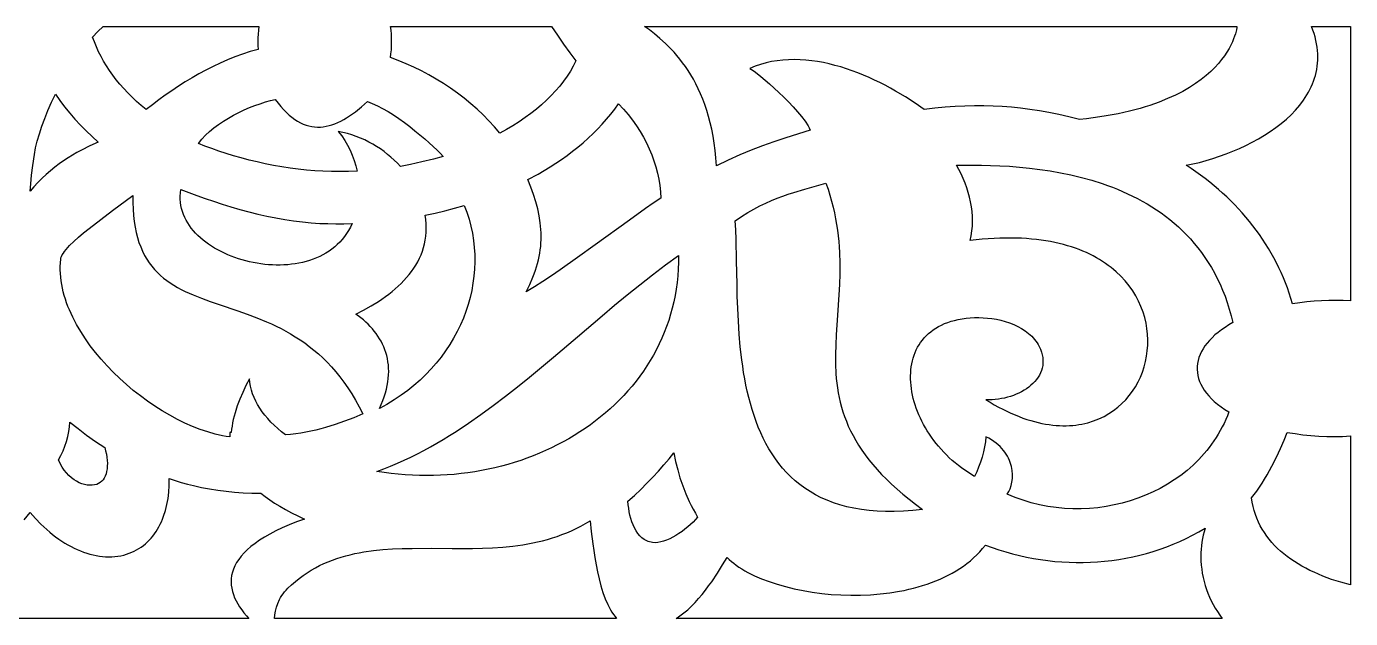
# Model space of a CAD drawing. Extents: x 1153 to 1359, y 576 to 598.
# Drawn here: x 1308.43 to 1333.45, y 581.28 to 592.46 of the extents above; entities that cross this region are included whole.
import ezdxf

# ---------------------------------------------------------------- set-up
doc = ezdxf.new("R2010")
doc.units = 0
doc.layers.add('LAYER_1', color=18, linetype='CONTINUOUS')

msp = doc.modelspace()

# ---------------------------------------------------------------- linework, layer by layer
at = {"layer": 'LAYER_1'}
for points in [[(1312.805, 592.026), (1312.658, 591.985), (1312.512, 591.938), (1312.369, 591.887), (1312.229, 591.831), (1312.09, 591.77), (1311.954, 591.706), (1311.819, 591.637), (1311.687, 591.565), (1311.557, 591.49), (1311.428, 591.412), (1311.301, 591.33), (1311.176, 591.247), (1311.052, 591.161), (1310.93, 591.073), (1310.809, 590.983), (1310.69, 590.891), (1310.599, 590.968), (1310.511, 591.045), (1310.427, 591.125), (1310.346, 591.205), (1310.269, 591.287), (1310.196, 591.371), (1310.126, 591.455), (1310.061, 591.541), (1309.999, 591.628), (1309.941, 591.716), (1309.887, 591.804), (1309.837, 591.894), (1309.791, 591.984), (1309.75, 592.075), (1309.712, 592.167), (1309.679, 592.259), (1309.778, 592.364), (1309.878, 592.46), (1312.82, 592.46), (1312.812, 592.389), (1312.805, 592.318), (1312.802, 592.246), (1312.8, 592.173), (1312.802, 592.099)], [(1318.81, 591.81), (1318.762, 591.712), (1318.707, 591.616), (1318.646, 591.521), (1318.58, 591.427), (1318.507, 591.335), (1318.429, 591.244), (1318.346, 591.155), (1318.257, 591.068), (1318.163, 590.982), (1318.065, 590.899), (1317.961, 590.818), (1317.853, 590.738), (1317.74, 590.661), (1317.623, 590.586), (1317.501, 590.514), (1317.376, 590.444), (1317.275, 590.562), (1317.169, 590.678), (1317.058, 590.789), (1316.943, 590.897), (1316.824, 591.002), (1316.7, 591.103), (1316.573, 591.2), (1316.443, 591.292), (1316.309, 591.381), (1316.173, 591.465), (1316.033, 591.545), (1315.892, 591.62), (1315.748, 591.691), (1315.603, 591.757), (1315.456, 591.817), (1315.307, 591.873), (1315.317, 591.946), (1315.324, 592.021), (1315.328, 592.096), (1315.329, 592.173), (1315.328, 592.246), (1315.324, 592.318), (1315.318, 592.389), (1315.309, 592.46), (1318.353, 592.46), (1318.463, 592.293), (1318.577, 592.127), (1318.694, 591.964)], [(1325.392, 590.895), (1325.222, 591.013), (1325.043, 591.129), (1324.854, 591.241), (1324.757, 591.296), (1324.658, 591.349), (1324.557, 591.4), (1324.455, 591.449), (1324.352, 591.497), (1324.247, 591.542), (1324.141, 591.584), (1324.034, 591.624), (1323.926, 591.661), (1323.818, 591.696), (1323.708, 591.726), (1323.599, 591.754), (1323.489, 591.778), (1323.379, 591.798), (1323.269, 591.814), (1323.159, 591.825), (1323.05, 591.833), (1322.94, 591.835), (1322.832, 591.833), (1322.724, 591.826), (1322.617, 591.814), (1322.51, 591.796), (1322.405, 591.773), (1322.301, 591.744), (1322.198, 591.709), (1322.097, 591.668), (1322.131, 591.647), (1322.179, 591.614), (1322.238, 591.569), (1322.308, 591.514), (1322.469, 591.377), (1322.557, 591.298), (1322.648, 591.214), (1322.739, 591.126), (1322.83, 591.035), (1322.917, 590.943), (1322.999, 590.85), (1323.075, 590.759), (1323.142, 590.669), (1323.198, 590.584), (1323.222, 590.543), (1323.242, 590.503), (1322.776, 590.355), (1322.555, 590.282), (1322.339, 590.205), (1322.125, 590.124), (1321.91, 590.035), (1321.691, 589.937), (1321.466, 589.827), (1321.456, 589.976), (1321.442, 590.12), (1321.425, 590.258), (1321.403, 590.391), (1321.379, 590.52), (1321.35, 590.643), (1321.319, 590.762), (1321.285, 590.875), (1321.248, 590.985), (1321.209, 591.089), (1321.167, 591.189), (1321.124, 591.285), (1321.078, 591.377), (1321.031, 591.465), (1320.982, 591.548), (1320.931, 591.628), (1320.88, 591.704), (1320.828, 591.776), (1320.775, 591.845), (1320.721, 591.91), (1320.668, 591.972), (1320.614, 592.031), (1320.506, 592.138), (1320.401, 592.234), (1320.298, 592.319), (1320.201, 592.394), (1320.111, 592.46), (1331.305, 592.46), (1331.303, 592.443), (1331.295, 592.395), (1331.276, 592.321), (1331.261, 592.275), (1331.242, 592.224), (1331.218, 592.168), (1331.19, 592.108), (1331.155, 592.044), (1331.115, 591.977), (1331.069, 591.907), (1331.015, 591.835), (1330.954, 591.762), (1330.885, 591.686), (1330.808, 591.611), (1330.722, 591.534), (1330.627, 591.458), (1330.522, 591.383), (1330.407, 591.308), (1330.281, 591.235), (1330.143, 591.165), (1329.995, 591.097), (1329.834, 591.032), (1329.66, 590.97), (1329.569, 590.941), (1329.474, 590.913), (1329.375, 590.886), (1329.274, 590.86), (1329.168, 590.835), (1329.06, 590.812), (1328.947, 590.79), (1328.831, 590.77), (1328.711, 590.751), (1328.588, 590.733), (1328.46, 590.717), (1328.329, 590.703), (1328.13, 590.752), (1327.938, 590.795), (1327.752, 590.833), (1327.57, 590.866), (1327.392, 590.894), (1327.216, 590.916), (1327.042, 590.934), (1326.869, 590.947), (1326.695, 590.956), (1326.52, 590.96), (1326.343, 590.959), (1326.163, 590.954), (1325.979, 590.946), (1325.79, 590.933), (1325.594, 590.916)], [(1333.451, 592.46), (1333.451, 587.276), (1333.313, 587.282), (1333.176, 587.284), (1333.038, 587.283), (1332.901, 587.279), (1332.764, 587.271), (1332.627, 587.259), (1332.49, 587.243), (1332.355, 587.223), (1332.325, 587.324), (1332.292, 587.423), (1332.258, 587.521), (1332.221, 587.619), (1332.181, 587.715), (1332.14, 587.81), (1332.096, 587.904), (1332.05, 587.996), (1332.002, 588.088), (1331.951, 588.178), (1331.899, 588.268), (1331.844, 588.356), (1331.787, 588.442), (1331.729, 588.528), (1331.668, 588.612), (1331.605, 588.695), (1331.54, 588.777), (1331.473, 588.857), (1331.405, 588.937), (1331.334, 589.014), (1331.262, 589.091), (1331.187, 589.166), (1331.111, 589.24), (1331.033, 589.312), (1330.954, 589.383), (1330.872, 589.452), (1330.789, 589.52), (1330.704, 589.587), (1330.617, 589.652), (1330.529, 589.715), (1330.439, 589.777), (1330.347, 589.838), (1330.471, 589.864), (1330.597, 589.894), (1330.723, 589.928), (1330.85, 589.966), (1330.976, 590.008), (1331.102, 590.053), (1331.228, 590.103), (1331.352, 590.155), (1331.474, 590.212), (1331.593, 590.272), (1331.71, 590.336), (1331.824, 590.404), (1331.934, 590.475), (1332.04, 590.549), (1332.141, 590.627), (1332.238, 590.709), (1332.328, 590.794), (1332.413, 590.882), (1332.491, 590.974), (1332.563, 591.069), (1332.596, 591.117), (1332.627, 591.167), (1332.656, 591.218), (1332.683, 591.269), (1332.708, 591.321), (1332.731, 591.374), (1332.751, 591.427), (1332.77, 591.482), (1332.786, 591.537), (1332.8, 591.593), (1332.811, 591.65), (1332.82, 591.708), (1332.826, 591.766), (1332.83, 591.825), (1332.831, 591.885), (1332.83, 591.946), (1332.826, 592.008), (1332.818, 592.07), (1332.808, 592.133), (1332.795, 592.197), (1332.78, 592.262), (1332.761, 592.327), (1332.738, 592.393), (1332.713, 592.46)], [(1308.976, 591.183), (1309.06, 591.06), (1309.15, 590.94), (1309.245, 590.823), (1309.344, 590.708), (1309.447, 590.596), (1309.555, 590.486), (1309.667, 590.38), (1309.783, 590.277), (1309.628, 590.205), (1309.466, 590.123), (1309.383, 590.077), (1309.299, 590.029), (1309.215, 589.977), (1309.131, 589.922), (1309.047, 589.863), (1308.964, 589.801), (1308.882, 589.735), (1308.801, 589.666), (1308.722, 589.592), (1308.645, 589.515), (1308.57, 589.434), (1308.498, 589.348), (1308.508, 589.489), (1308.524, 589.649), (1308.547, 589.833), (1308.579, 590.043), (1308.602, 590.165), (1308.633, 590.295), (1308.672, 590.432), (1308.719, 590.575), (1308.774, 590.723), (1308.835, 590.874), (1308.902, 591.028)], [(1314.029, 589.725), (1313.876, 589.734), (1313.722, 589.747), (1313.566, 589.764), (1313.41, 589.784), (1313.254, 589.809), (1313.098, 589.836), (1312.942, 589.867), (1312.789, 589.901), (1312.637, 589.938), (1312.488, 589.977), (1312.342, 590.018), (1312.2, 590.062), (1312.062, 590.107), (1311.929, 590.154), (1311.802, 590.202), (1311.68, 590.252), (1311.743, 590.33), (1311.813, 590.405), (1311.89, 590.477), (1311.972, 590.546), (1312.059, 590.611), (1312.15, 590.673), (1312.245, 590.731), (1312.343, 590.786), (1312.442, 590.837), (1312.543, 590.884), (1312.644, 590.928), (1312.745, 590.967), (1312.845, 591.002), (1312.943, 591.034), (1313.039, 591.061), (1313.131, 591.083), (1313.183, 591.014), (1313.235, 590.949), (1313.287, 590.89), (1313.34, 590.837), (1313.392, 590.788), (1313.445, 590.744), (1313.498, 590.706), (1313.551, 590.672), (1313.605, 590.643), (1313.658, 590.618), (1313.712, 590.598), (1313.765, 590.582), (1313.819, 590.571), (1313.874, 590.564), (1313.928, 590.56), (1313.982, 590.561), (1314.037, 590.566), (1314.092, 590.575), (1314.146, 590.587), (1314.201, 590.603), (1314.257, 590.623), (1314.312, 590.646), (1314.367, 590.672), (1314.423, 590.702), (1314.479, 590.734), (1314.535, 590.77), (1314.591, 590.808), (1314.647, 590.85), (1314.759, 590.94), (1314.872, 591.041), (1314.964, 591.007), (1315.06, 590.964), (1315.159, 590.912), (1315.261, 590.854), (1315.364, 590.789), (1315.467, 590.719), (1315.57, 590.646), (1315.671, 590.57), (1315.769, 590.492), (1315.864, 590.414), (1315.954, 590.337), (1316.039, 590.262), (1316.117, 590.19), (1316.188, 590.122), (1316.25, 590.06), (1316.302, 590.004), (1316.119, 589.956), (1315.903, 589.903), (1315.686, 589.854), (1315.495, 589.817), (1315.438, 589.877), (1315.378, 589.935), (1315.317, 589.991), (1315.252, 590.045), (1315.186, 590.097), (1315.117, 590.146), (1315.046, 590.193), (1314.973, 590.237), (1314.898, 590.278), (1314.82, 590.316), (1314.742, 590.352), (1314.661, 590.384), (1314.579, 590.412), (1314.495, 590.438), (1314.409, 590.459), (1314.322, 590.477), (1314.386, 590.393), (1314.444, 590.306), (1314.496, 590.216), (1314.544, 590.123), (1314.585, 590.028), (1314.621, 589.93), (1314.651, 589.83), (1314.675, 589.727), (1314.515, 589.721), (1314.354, 589.719), (1314.191, 589.72)], [(1317.87, 587.448), (1317.939, 587.587), (1317.998, 587.723), (1318.024, 587.789), (1318.047, 587.856), (1318.068, 587.921), (1318.087, 587.986), (1318.103, 588.051), (1318.117, 588.115), (1318.129, 588.179), (1318.139, 588.243), (1318.146, 588.307), (1318.152, 588.37), (1318.155, 588.434), (1318.156, 588.497), (1318.155, 588.561), (1318.151, 588.625), (1318.139, 588.753), (1318.119, 588.882), (1318.091, 589.014), (1318.055, 589.148), (1318.013, 589.285), (1317.963, 589.425), (1317.906, 589.569), (1318.099, 589.673), (1318.212, 589.739), (1318.323, 589.807), (1318.433, 589.877), (1318.54, 589.95), (1318.646, 590.025), (1318.749, 590.103), (1318.85, 590.183), (1318.948, 590.265), (1319.043, 590.349), (1319.135, 590.436), (1319.225, 590.524), (1319.311, 590.615), (1319.393, 590.708), (1319.472, 590.803), (1319.548, 590.9), (1319.619, 591), (1319.711, 590.899), (1319.798, 590.796), (1319.879, 590.692), (1319.954, 590.586), (1320.024, 590.479), (1320.087, 590.371), (1320.145, 590.261), (1320.198, 590.149), (1320.244, 590.037), (1320.285, 589.923), (1320.321, 589.808), (1320.351, 589.691), (1320.376, 589.574), (1320.395, 589.456), (1320.409, 589.336), (1320.418, 589.216), (1320.275, 589.121), (1320.128, 589.02), (1319.822, 588.803), (1319.175, 588.334), (1318.844, 588.096), (1318.513, 587.864), (1318.349, 587.753), (1318.187, 587.646), (1318.027, 587.544)], [(1326.557, 585.411), (1326.639, 585.361), (1326.719, 585.314), (1326.799, 585.27), (1326.878, 585.229), (1326.956, 585.191), (1327.034, 585.155), (1327.11, 585.122), (1327.186, 585.092), (1327.26, 585.064), (1327.334, 585.039), (1327.407, 585.016), (1327.478, 584.996), (1327.549, 584.978), (1327.619, 584.963), (1327.688, 584.95), (1327.755, 584.939), (1327.822, 584.931), (1327.888, 584.925), (1327.953, 584.921), (1328.017, 584.919), (1328.079, 584.919), (1328.141, 584.922), (1328.201, 584.926), (1328.261, 584.932), (1328.319, 584.94), (1328.376, 584.951), (1328.432, 584.963), (1328.487, 584.976), (1328.594, 585.009), (1328.695, 585.049), (1328.792, 585.095), (1328.884, 585.147), (1328.971, 585.205), (1329.054, 585.269), (1329.13, 585.337), (1329.202, 585.411), (1329.268, 585.489), (1329.329, 585.57), (1329.385, 585.656), (1329.435, 585.745), (1329.479, 585.837), (1329.517, 585.932), (1329.549, 586.03), (1329.576, 586.129), (1329.596, 586.231), (1329.61, 586.334), (1329.618, 586.438), (1329.62, 586.542), (1329.615, 586.648), (1329.604, 586.753), (1329.586, 586.858), (1329.561, 586.963), (1329.53, 587.067), (1329.491, 587.169), (1329.446, 587.27), (1329.393, 587.37), (1329.334, 587.467), (1329.267, 587.561), (1329.193, 587.653), (1329.111, 587.742), (1329.022, 587.827), (1328.974, 587.868), (1328.925, 587.908), (1328.873, 587.947), (1328.82, 587.985), (1328.765, 588.022), (1328.707, 588.057), (1328.648, 588.092), (1328.587, 588.125), (1328.524, 588.157), (1328.459, 588.188), (1328.392, 588.217), (1328.322, 588.245), (1328.251, 588.271), (1328.178, 588.296), (1328.102, 588.319), (1328.025, 588.341), (1327.945, 588.361), (1327.863, 588.38), (1327.779, 588.396), (1327.694, 588.411), (1327.605, 588.425), (1327.515, 588.436), (1327.423, 588.445), (1327.328, 588.453), (1327.231, 588.459), (1327.132, 588.462), (1327.031, 588.464), (1326.928, 588.464), (1326.822, 588.461), (1326.714, 588.456), (1326.604, 588.449), (1326.492, 588.44), (1326.377, 588.429), (1326.26, 588.415), (1326.281, 588.506), (1326.296, 588.597), (1326.305, 588.689), (1326.308, 588.781), (1326.307, 588.873), (1326.3, 588.964), (1326.289, 589.056), (1326.272, 589.147), (1326.252, 589.237), (1326.227, 589.326), (1326.199, 589.415), (1326.166, 589.503), (1326.131, 589.589), (1326.091, 589.674), (1326.049, 589.758), (1326.004, 589.84), (1326.312, 589.843), (1326.477, 589.841), (1326.648, 589.837), (1326.825, 589.83), (1327.007, 589.819), (1327.194, 589.804), (1327.384, 589.785), (1327.577, 589.761), (1327.772, 589.732), (1327.969, 589.698), (1328.167, 589.657), (1328.365, 589.609), (1328.562, 589.555), (1328.758, 589.493), (1328.855, 589.459), (1328.952, 589.423), (1329.048, 589.385), (1329.144, 589.344), (1329.238, 589.302), (1329.332, 589.257), (1329.425, 589.21), (1329.516, 589.161), (1329.607, 589.109), (1329.696, 589.055), (1329.784, 588.998), (1329.87, 588.939), (1329.955, 588.877), (1330.038, 588.812), (1330.119, 588.745), (1330.199, 588.674), (1330.277, 588.601), (1330.353, 588.525), (1330.427, 588.446), (1330.498, 588.364), (1330.568, 588.279), (1330.635, 588.191), (1330.7, 588.099), (1330.762, 588.004), (1330.822, 587.906), (1330.879, 587.805), (1330.933, 587.7), (1330.985, 587.592), (1331.033, 587.48), (1331.079, 587.364), (1331.121, 587.245), (1331.16, 587.123), (1331.196, 586.996), (1331.229, 586.866), (1331.152, 586.822), (1331.079, 586.777), (1331.011, 586.73), (1330.947, 586.682), (1330.888, 586.633), (1330.834, 586.582), (1330.784, 586.531), (1330.739, 586.479), (1330.699, 586.426), (1330.664, 586.372), (1330.633, 586.318), (1330.608, 586.263), (1330.587, 586.207), (1330.571, 586.151), (1330.56, 586.095), (1330.554, 586.039), (1330.552, 585.982), (1330.556, 585.926), (1330.565, 585.869), (1330.579, 585.813), (1330.598, 585.756), (1330.622, 585.701), (1330.652, 585.645), (1330.686, 585.59), (1330.726, 585.536), (1330.771, 585.482), (1330.821, 585.429), (1330.876, 585.377), (1330.937, 585.326), (1331.003, 585.276), (1331.075, 585.227), (1331.151, 585.179), (1331.123, 585.106), (1331.093, 585.034), (1331.06, 584.964), (1331.026, 584.895), (1330.99, 584.828), (1330.952, 584.761), (1330.912, 584.696), (1330.87, 584.633), (1330.826, 584.571), (1330.781, 584.51), (1330.734, 584.451), (1330.685, 584.393), (1330.635, 584.336), (1330.583, 584.281), (1330.53, 584.227), (1330.475, 584.175), (1330.419, 584.125), (1330.361, 584.075), (1330.242, 583.981), (1330.118, 583.894), (1329.989, 583.812), (1329.856, 583.736), (1329.719, 583.668), (1329.578, 583.605), (1329.434, 583.549), (1329.287, 583.5), (1329.137, 583.457), (1328.985, 583.422), (1328.831, 583.393), (1328.676, 583.371), (1328.519, 583.357), (1328.362, 583.35), (1328.204, 583.35), (1328.046, 583.358), (1327.887, 583.373), (1327.73, 583.396), (1327.573, 583.426), (1327.417, 583.464), (1327.34, 583.487), (1327.263, 583.511), (1327.187, 583.537), (1327.111, 583.565), (1327.035, 583.595), (1326.961, 583.628), (1326.991, 583.675), (1327.016, 583.729), (1327.037, 583.789), (1327.052, 583.854), (1327.061, 583.924), (1327.062, 583.997), (1327.056, 584.072), (1327.05, 584.11), (1327.042, 584.149), (1327.032, 584.188), (1327.019, 584.227), (1327.004, 584.265), (1326.987, 584.304), (1326.967, 584.342), (1326.945, 584.38), (1326.919, 584.417), (1326.892, 584.454), (1326.861, 584.49), (1326.827, 584.525), (1326.791, 584.559), (1326.751, 584.592), (1326.709, 584.624), (1326.663, 584.654), (1326.613, 584.683), (1326.561, 584.71), (1326.55, 584.616), (1326.534, 584.52), (1326.513, 584.424), (1326.487, 584.328), (1326.457, 584.233), (1326.423, 584.139), (1326.386, 584.047), (1326.345, 583.958), (1326.295, 583.993), (1326.228, 584.034), (1326.164, 584.077), (1326.101, 584.121), (1326.04, 584.168), (1325.98, 584.216), (1325.923, 584.265), (1325.867, 584.315), (1325.814, 584.367), (1325.762, 584.42), (1325.712, 584.475), (1325.664, 584.53), (1325.617, 584.586), (1325.573, 584.643), (1325.531, 584.702), (1325.491, 584.76), (1325.453, 584.82), (1325.417, 584.88), (1325.383, 584.941), (1325.351, 585.002), (1325.321, 585.063), (1325.294, 585.125), (1325.268, 585.187), (1325.245, 585.249), (1325.224, 585.311), (1325.205, 585.373), (1325.188, 585.435), (1325.174, 585.497), (1325.162, 585.558), (1325.152, 585.62), (1325.145, 585.681), (1325.14, 585.741), (1325.137, 585.801), (1325.137, 585.86), (1325.139, 585.919), (1325.143, 585.976), (1325.15, 586.033), (1325.16, 586.089), (1325.172, 586.144), (1325.186, 586.198), (1325.203, 586.25), (1325.223, 586.302), (1325.245, 586.352), (1325.27, 586.4), (1325.297, 586.448), (1325.327, 586.493), (1325.36, 586.537), (1325.395, 586.579), (1325.433, 586.62), (1325.474, 586.659), (1325.518, 586.695), (1325.564, 586.73), (1325.613, 586.762), (1325.665, 586.793), (1325.72, 586.821), (1325.777, 586.847), (1325.838, 586.87), (1325.901, 586.891), (1325.968, 586.909), (1326.037, 586.925), (1326.109, 586.938), (1326.184, 586.948), (1326.262, 586.956), (1326.343, 586.96), (1326.428, 586.961), (1326.508, 586.959), (1326.59, 586.953), (1326.674, 586.943), (1326.758, 586.929), (1326.841, 586.911), (1326.924, 586.888), (1327.005, 586.862), (1327.085, 586.831), (1327.161, 586.795), (1327.234, 586.755), (1327.303, 586.711), (1327.368, 586.662), (1327.427, 586.608), (1327.48, 586.549), (1327.504, 586.518), (1327.527, 586.486), (1327.548, 586.453), (1327.566, 586.418), (1327.591, 586.363), (1327.611, 586.309), (1327.625, 586.257), (1327.634, 586.205), (1327.638, 586.154), (1327.638, 586.104), (1327.633, 586.056), (1327.623, 586.009), (1327.609, 585.963), (1327.592, 585.918), (1327.57, 585.875), (1327.545, 585.833), (1327.516, 585.793), (1327.485, 585.755), (1327.449, 585.718), (1327.412, 585.683), (1327.371, 585.65), (1327.328, 585.618), (1327.282, 585.589), (1327.234, 585.562), (1327.185, 585.536), (1327.133, 585.513), (1327.08, 585.492), (1327.025, 585.473), (1326.969, 585.457), (1326.912, 585.442), (1326.854, 585.431), (1326.795, 585.421), (1326.736, 585.415), (1326.677, 585.411), (1326.617, 585.409)], [(1312.271, 584.706), (1312.202, 584.716), (1312.133, 584.729), (1311.994, 584.761), (1311.853, 584.801), (1311.711, 584.85), (1311.567, 584.906), (1311.424, 584.969), (1311.28, 585.039), (1311.138, 585.116), (1310.996, 585.199), (1310.855, 585.288), (1310.717, 585.383), (1310.581, 585.482), (1310.448, 585.587), (1310.318, 585.697), (1310.192, 585.81), (1310.07, 585.928), (1309.953, 586.049), (1309.841, 586.173), (1309.735, 586.3), (1309.635, 586.43), (1309.541, 586.562), (1309.454, 586.696), (1309.375, 586.831), (1309.304, 586.968), (1309.272, 587.036), (1309.241, 587.105), (1309.213, 587.174), (1309.187, 587.243), (1309.164, 587.312), (1309.143, 587.381), (1309.124, 587.45), (1309.108, 587.519), (1309.094, 587.588), (1309.083, 587.656), (1309.075, 587.725), (1309.069, 587.793), (1309.067, 587.861), (1309.067, 587.928), (1309.07, 587.995), (1309.075, 588.062), (1309.081, 588.088), (1309.091, 588.117), (1309.106, 588.147), (1309.126, 588.178), (1309.149, 588.212), (1309.177, 588.246), (1309.242, 588.32), (1309.321, 588.397), (1309.41, 588.478), (1309.507, 588.561), (1309.611, 588.646), (1309.831, 588.817), (1310.053, 588.982), (1310.44, 589.268), (1310.44, 589.136), (1310.444, 589.01), (1310.452, 588.891), (1310.465, 588.778), (1310.482, 588.67), (1310.503, 588.568), (1310.527, 588.472), (1310.555, 588.381), (1310.587, 588.295), (1310.623, 588.213), (1310.661, 588.136), (1310.703, 588.064), (1310.749, 587.995), (1310.797, 587.931), (1310.848, 587.87), (1310.902, 587.813), (1310.959, 587.759), (1311.019, 587.708), (1311.081, 587.66), (1311.145, 587.615), (1311.212, 587.572), (1311.281, 587.532), (1311.352, 587.494), (1311.425, 587.457), (1311.501, 587.422), (1311.577, 587.389), (1311.736, 587.326), (1311.901, 587.266), (1312.071, 587.207), (1312.422, 587.089), (1312.602, 587.026), (1312.783, 586.957), (1312.966, 586.882), (1313.057, 586.842), (1313.148, 586.799), (1313.239, 586.754), (1313.33, 586.706), (1313.42, 586.655), (1313.509, 586.601), (1313.598, 586.543), (1313.686, 586.483), (1313.774, 586.418), (1313.86, 586.349), (1313.945, 586.276), (1314.029, 586.199), (1314.112, 586.118), (1314.194, 586.031), (1314.274, 585.94), (1314.352, 585.843), (1314.428, 585.741), (1314.503, 585.633), (1314.576, 585.52), (1314.647, 585.4), (1314.716, 585.274), (1314.782, 585.142), (1314.612, 585.071), (1314.439, 585.004), (1314.263, 584.942), (1314.082, 584.886), (1313.991, 584.861), (1313.899, 584.837), (1313.805, 584.816), (1313.71, 584.797), (1313.615, 584.781), (1313.518, 584.767), (1313.42, 584.756), (1313.321, 584.748), (1313.247, 584.806), (1313.176, 584.866), (1313.11, 584.927), (1313.047, 584.989), (1312.988, 585.053), (1312.934, 585.117), (1312.884, 585.183), (1312.838, 585.249), (1312.797, 585.317), (1312.76, 585.385), (1312.729, 585.454), (1312.701, 585.523), (1312.679, 585.593), (1312.661, 585.664), (1312.649, 585.735), (1312.642, 585.806), (1312.577, 585.677), (1312.516, 585.548), (1312.461, 585.419), (1312.412, 585.292), (1312.37, 585.165), (1312.353, 585.101), (1312.337, 585.038), (1312.324, 584.976), (1312.313, 584.913), (1312.304, 584.851), (1312.299, 584.788), (1312.271, 584.793)], [(1314.582, 588.738), (1314.551, 588.672), (1314.516, 588.609), (1314.479, 588.549), (1314.439, 588.493), (1314.397, 588.439), (1314.351, 588.389), (1314.303, 588.341), (1314.253, 588.297), (1314.201, 588.255), (1314.146, 588.216), (1314.089, 588.18), (1314.031, 588.147), (1313.97, 588.117), (1313.908, 588.089), (1313.844, 588.064), (1313.779, 588.042), (1313.713, 588.022), (1313.646, 588.005), (1313.577, 587.99), (1313.507, 587.978), (1313.437, 587.968), (1313.366, 587.961), (1313.294, 587.956), (1313.222, 587.954), (1313.15, 587.954), (1313.077, 587.956), (1313.005, 587.96), (1312.932, 587.967), (1312.859, 587.976), (1312.787, 587.987), (1312.715, 588), (1312.644, 588.015), (1312.573, 588.032), (1312.503, 588.052), (1312.434, 588.073), (1312.366, 588.096), (1312.298, 588.121), (1312.233, 588.148), (1312.168, 588.177), (1312.105, 588.207), (1312.044, 588.239), (1311.984, 588.273), (1311.926, 588.309), (1311.87, 588.346), (1311.816, 588.385), (1311.765, 588.426), (1311.715, 588.468), (1311.669, 588.511), (1311.624, 588.556), (1311.583, 588.603), (1311.544, 588.65), (1311.508, 588.7), (1311.475, 588.75), (1311.445, 588.802), (1311.419, 588.855), (1311.396, 588.909), (1311.376, 588.965), (1311.36, 589.021), (1311.348, 589.079), (1311.34, 589.138), (1311.336, 589.197), (1311.336, 589.258), (1311.34, 589.32), (1311.348, 589.383), (1311.496, 589.325), (1311.649, 589.268), (1311.805, 589.212), (1311.965, 589.158), (1312.128, 589.105), (1312.293, 589.054), (1312.461, 589.006), (1312.629, 588.961), (1312.799, 588.918), (1312.969, 588.879), (1313.14, 588.845), (1313.309, 588.814), (1313.478, 588.788), (1313.644, 588.767), (1313.809, 588.751), (1313.971, 588.741), (1314.123, 588.736), (1314.276, 588.734), (1314.429, 588.734)], [(1321.821, 588.792), (1321.941, 588.873), (1322.058, 588.945), (1322.173, 589.011), (1322.287, 589.07), (1322.398, 589.124), (1322.507, 589.172), (1322.615, 589.216), (1322.721, 589.255), (1322.826, 589.292), (1322.93, 589.325), (1323.135, 589.386), (1323.538, 589.5), (1323.578, 589.385), (1323.613, 589.272), (1323.645, 589.159), (1323.674, 589.048), (1323.698, 588.937), (1323.72, 588.828), (1323.739, 588.72), (1323.754, 588.613), (1323.767, 588.506), (1323.778, 588.401), (1323.786, 588.297), (1323.792, 588.193), (1323.798, 587.989), (1323.797, 587.787), (1323.791, 587.589), (1323.781, 587.394), (1323.755, 587.01), (1323.73, 586.635), (1323.721, 586.45), (1323.717, 586.267), (1323.718, 586.084), (1323.726, 585.903), (1323.733, 585.812), (1323.743, 585.722), (1323.755, 585.632), (1323.77, 585.542), (1323.787, 585.452), (1323.807, 585.362), (1323.831, 585.272), (1323.858, 585.182), (1323.888, 585.092), (1323.923, 585.002), (1323.96, 584.912), (1324.002, 584.822), (1324.049, 584.732), (1324.099, 584.641), (1324.154, 584.551), (1324.214, 584.46), (1324.279, 584.368), (1324.348, 584.277), (1324.423, 584.185), (1324.504, 584.093), (1324.59, 584), (1324.681, 583.907), (1324.779, 583.814), (1324.883, 583.72), (1324.992, 583.625), (1325.109, 583.53), (1325.232, 583.435), (1325.362, 583.339), (1325.177, 583.32), (1325, 583.307), (1324.828, 583.3), (1324.663, 583.3), (1324.505, 583.307), (1324.352, 583.319), (1324.206, 583.337), (1324.065, 583.361), (1323.931, 583.39), (1323.802, 583.425), (1323.678, 583.465), (1323.56, 583.51), (1323.447, 583.56), (1323.339, 583.615), (1323.236, 583.674), (1323.139, 583.738), (1323.046, 583.806), (1322.957, 583.878), (1322.874, 583.954), (1322.794, 584.033), (1322.719, 584.117), (1322.648, 584.203), (1322.581, 584.293), (1322.518, 584.386), (1322.459, 584.482), (1322.404, 584.581), (1322.352, 584.683), (1322.304, 584.786), (1322.259, 584.893), (1322.217, 585.001), (1322.178, 585.111), (1322.142, 585.223), (1322.109, 585.337), (1322.079, 585.452), (1322.051, 585.569), (1322.026, 585.686), (1322.003, 585.805), (1321.982, 585.925), (1321.964, 586.045), (1321.947, 586.165), (1321.919, 586.408), (1321.898, 586.65), (1321.882, 586.891), (1321.87, 587.13), (1321.862, 587.365), (1321.857, 587.594), (1321.849, 588.033), (1321.84, 588.436), (1321.832, 588.621)], [(1314.652, 587.028), (1314.799, 587.102), (1314.942, 587.182), (1315.08, 587.267), (1315.147, 587.311), (1315.212, 587.357), (1315.276, 587.404), (1315.337, 587.453), (1315.397, 587.503), (1315.455, 587.554), (1315.51, 587.607), (1315.563, 587.661), (1315.613, 587.717), (1315.661, 587.774), (1315.706, 587.832), (1315.748, 587.892), (1315.787, 587.954), (1315.823, 588.017), (1315.856, 588.081), (1315.885, 588.147), (1315.911, 588.215), (1315.933, 588.284), (1315.951, 588.355), (1315.966, 588.427), (1315.976, 588.501), (1315.982, 588.577), (1315.984, 588.654), (1315.981, 588.733), (1315.974, 588.814), (1315.962, 588.896), (1316.15, 588.936), (1316.335, 588.98), (1316.52, 589.028), (1316.702, 589.081), (1316.751, 588.951), (1316.792, 588.82), (1316.827, 588.688), (1316.855, 588.554), (1316.876, 588.42), (1316.891, 588.285), (1316.899, 588.15), (1316.901, 588.014), (1316.896, 587.879), (1316.885, 587.744), (1316.867, 587.609), (1316.843, 587.475), (1316.813, 587.342), (1316.776, 587.21), (1316.734, 587.079), (1316.685, 586.95), (1316.63, 586.822), (1316.568, 586.696), (1316.501, 586.573), (1316.428, 586.451), (1316.349, 586.332), (1316.264, 586.216), (1316.173, 586.102), (1316.077, 585.992), (1315.974, 585.885), (1315.866, 585.781), (1315.752, 585.681), (1315.633, 585.585), (1315.508, 585.493), (1315.377, 585.405), (1315.241, 585.322), (1315.1, 585.243), (1315.134, 585.319), (1315.164, 585.393), (1315.19, 585.467), (1315.212, 585.538), (1315.231, 585.609), (1315.247, 585.678), (1315.258, 585.746), (1315.267, 585.813), (1315.272, 585.878), (1315.274, 585.943), (1315.272, 586.005), (1315.268, 586.067), (1315.26, 586.127), (1315.25, 586.186), (1315.237, 586.244), (1315.221, 586.3), (1315.202, 586.355), (1315.18, 586.409), (1315.157, 586.462), (1315.13, 586.513), (1315.102, 586.563), (1315.071, 586.611), (1315.037, 586.659), (1315.002, 586.705), (1314.965, 586.75), (1314.925, 586.793), (1314.884, 586.836), (1314.841, 586.877), (1314.796, 586.916), (1314.75, 586.955)], [(1318.84, 586.6), (1319.307, 586.997), (1319.543, 587.194), (1319.78, 587.389), (1320.018, 587.582), (1320.26, 587.771), (1320.504, 587.956), (1320.751, 588.136), (1320.751, 588.006), (1320.746, 587.878), (1320.737, 587.751), (1320.724, 587.625), (1320.707, 587.501), (1320.686, 587.379), (1320.661, 587.259), (1320.633, 587.14), (1320.601, 587.023), (1320.565, 586.907), (1320.525, 586.794), (1320.482, 586.682), (1320.436, 586.572), (1320.386, 586.464), (1320.333, 586.357), (1320.277, 586.253), (1320.217, 586.151), (1320.154, 586.05), (1320.088, 585.952), (1320.02, 585.856), (1319.948, 585.761), (1319.874, 585.669), (1319.796, 585.579), (1319.716, 585.491), (1319.634, 585.405), (1319.548, 585.322), (1319.461, 585.24), (1319.37, 585.161), (1319.278, 585.084), (1319.183, 585.01), (1319.086, 584.938), (1318.986, 584.868), (1318.885, 584.801), (1318.781, 584.736), (1318.676, 584.673), (1318.568, 584.613), (1318.459, 584.556), (1318.348, 584.501), (1318.235, 584.448), (1318.121, 584.398), (1318.005, 584.351), (1317.887, 584.307), (1317.768, 584.265), (1317.648, 584.226), (1317.526, 584.189), (1317.403, 584.156), (1317.279, 584.125), (1317.154, 584.097), (1317.027, 584.072), (1316.9, 584.05), (1316.772, 584.03), (1316.643, 584.014), (1316.513, 584), (1316.382, 583.99), (1316.251, 583.983), (1316.119, 583.978), (1315.987, 583.977), (1315.854, 583.979), (1315.721, 583.984), (1315.587, 583.992), (1315.454, 584.003), (1315.32, 584.018), (1315.186, 584.035), (1315.052, 584.057), (1315.182, 584.105), (1315.311, 584.157), (1315.439, 584.211), (1315.566, 584.268), (1315.692, 584.327), (1315.816, 584.389), (1315.94, 584.454), (1316.063, 584.521), (1316.185, 584.59), (1316.306, 584.661), (1316.426, 584.735), (1316.546, 584.81), (1316.783, 584.967), (1317.017, 585.13), (1317.249, 585.3), (1317.479, 585.475), (1317.708, 585.655), (1317.936, 585.838), (1318.162, 586.026), (1318.388, 586.215)], [(1309.247, 584.989), (1309.404, 584.864), (1309.566, 584.742), (1309.734, 584.623), (1309.908, 584.509), (1309.925, 584.446), (1309.938, 584.384), (1309.948, 584.324), (1309.954, 584.265), (1309.957, 584.209), (1309.956, 584.155), (1309.952, 584.104), (1309.944, 584.055), (1309.932, 584.01), (1309.917, 583.969), (1309.899, 583.931), (1309.877, 583.898), (1309.852, 583.869), (1309.824, 583.844), (1309.792, 583.825), (1309.758, 583.811), (1309.715, 583.8), (1309.67, 583.794), (1309.623, 583.794), (1309.575, 583.798), (1309.526, 583.808), (1309.476, 583.823), (1309.426, 583.843), (1309.376, 583.869), (1309.327, 583.9), (1309.279, 583.937), (1309.232, 583.979), (1309.187, 584.027), (1309.144, 584.08), (1309.104, 584.139), (1309.066, 584.204), (1309.032, 584.275), (1309.079, 584.356), (1309.12, 584.442), (1309.155, 584.531), (1309.185, 584.623), (1309.209, 584.715), (1309.228, 584.808), (1309.241, 584.9)], [(1332.256, 584.794), (1332.403, 584.769), (1332.552, 584.75), (1332.701, 584.735), (1332.851, 584.724), (1333.001, 584.718), (1333.151, 584.716), (1333.301, 584.718), (1333.451, 584.725), (1333.451, 581.911), (1333.27, 581.961), (1333.094, 582.017), (1333.009, 582.048), (1332.925, 582.08), (1332.843, 582.114), (1332.762, 582.15), (1332.683, 582.187), (1332.607, 582.226), (1332.532, 582.267), (1332.459, 582.31), (1332.389, 582.354), (1332.321, 582.4), (1332.255, 582.448), (1332.191, 582.498), (1332.13, 582.549), (1332.072, 582.603), (1332.017, 582.658), (1331.964, 582.715), (1331.914, 582.774), (1331.867, 582.836), (1331.823, 582.899), (1331.782, 582.963), (1331.744, 583.03), (1331.71, 583.099), (1331.679, 583.17), (1331.652, 583.243), (1331.628, 583.318), (1331.608, 583.395), (1331.591, 583.474), (1331.578, 583.556), (1331.63, 583.618), (1331.68, 583.685), (1331.731, 583.756), (1331.78, 583.831), (1331.828, 583.909), (1331.875, 583.99), (1331.966, 584.156), (1332.05, 584.324), (1332.128, 584.49), (1332.197, 584.648)], [(1319.795, 583.492), (1319.917, 583.602), (1320.036, 583.716), (1320.152, 583.831), (1320.264, 583.947), (1320.372, 584.063), (1320.475, 584.179), (1320.572, 584.293), (1320.663, 584.405), (1320.696, 584.245), (1320.735, 584.088), (1320.779, 583.935), (1320.83, 583.784), (1320.888, 583.635), (1320.954, 583.487), (1320.99, 583.414), (1321.028, 583.34), (1321.069, 583.266), (1321.112, 583.192), (1321.071, 583.145), (1321.026, 583.098), (1320.977, 583.052), (1320.926, 583.007), (1320.872, 582.963), (1320.817, 582.921), (1320.76, 582.882), (1320.702, 582.846), (1320.643, 582.813), (1320.585, 582.783), (1320.527, 582.758), (1320.47, 582.738), (1320.415, 582.723), (1320.361, 582.713), (1320.31, 582.71), (1320.262, 582.713), (1320.233, 582.718), (1320.205, 582.725), (1320.178, 582.734), (1320.152, 582.744), (1320.103, 582.771), (1320.059, 582.804), (1320.019, 582.842), (1319.982, 582.886), (1319.949, 582.935), (1319.919, 582.988), (1319.893, 583.044), (1319.871, 583.103), (1319.851, 583.165), (1319.834, 583.229), (1319.821, 583.294), (1319.809, 583.36), (1319.801, 583.426)], [(1319.582, 581.278), (1313.113, 581.278), (1313.121, 581.347), (1313.134, 581.418), (1313.153, 581.491), (1313.178, 581.564), (1313.212, 581.637), (1313.232, 581.674), (1313.254, 581.71), (1313.279, 581.745), (1313.306, 581.781), (1313.336, 581.815), (1313.369, 581.849), (1313.44, 581.916), (1313.512, 581.978), (1313.585, 582.036), (1313.659, 582.091), (1313.735, 582.143), (1313.811, 582.19), (1313.889, 582.235), (1313.968, 582.276), (1314.048, 582.314), (1314.128, 582.349), (1314.21, 582.381), (1314.293, 582.41), (1314.376, 582.437), (1314.461, 582.461), (1314.546, 582.483), (1314.632, 582.503), (1314.719, 582.52), (1314.806, 582.535), (1314.984, 582.56), (1315.163, 582.579), (1315.346, 582.591), (1315.53, 582.599), (1315.716, 582.603), (1316.092, 582.604), (1316.473, 582.601), (1316.855, 582.602), (1317.047, 582.606), (1317.238, 582.614), (1317.429, 582.627), (1317.619, 582.646), (1317.808, 582.672), (1317.902, 582.688), (1317.996, 582.705), (1318.089, 582.725), (1318.182, 582.747), (1318.275, 582.772), (1318.367, 582.799), (1318.458, 582.829), (1318.549, 582.862), (1318.64, 582.897), (1318.729, 582.936), (1318.819, 582.978), (1318.907, 583.023), (1318.995, 583.071), (1319.082, 583.123), (1319.101, 582.924), (1319.13, 582.687), (1319.148, 582.56), (1319.168, 582.428), (1319.192, 582.294), (1319.22, 582.16), (1319.25, 582.027), (1319.285, 581.897), (1319.323, 581.771), (1319.366, 581.652), (1319.413, 581.542), (1319.438, 581.49), (1319.464, 581.441), (1319.492, 581.396), (1319.521, 581.353), (1319.551, 581.313)], [(1330.701, 582.982), (1330.683, 582.917), (1330.667, 582.852), (1330.654, 582.786), (1330.643, 582.72), (1330.634, 582.653), (1330.628, 582.585), (1330.624, 582.517), (1330.623, 582.448), (1330.624, 582.367), (1330.63, 582.288), (1330.638, 582.209), (1330.65, 582.131), (1330.665, 582.054), (1330.683, 581.978), (1330.704, 581.902), (1330.729, 581.828), (1330.756, 581.755), (1330.786, 581.683), (1330.819, 581.612), (1330.855, 581.543), (1330.894, 581.474), (1330.936, 581.407), (1330.98, 581.342), (1331.026, 581.278), (1320.704, 581.278), (1320.778, 581.327), (1320.852, 581.382), (1320.924, 581.444), (1320.995, 581.51), (1321.064, 581.581), (1321.131, 581.655), (1321.196, 581.732), (1321.259, 581.811), (1321.32, 581.892), (1321.379, 581.973), (1321.488, 582.135), (1321.585, 582.29), (1321.67, 582.433), (1321.709, 582.395), (1321.75, 582.357), (1321.795, 582.32), (1321.843, 582.284), (1321.894, 582.249), (1321.947, 582.214), (1322.003, 582.181), (1322.062, 582.148), (1322.187, 582.086), (1322.321, 582.028), (1322.464, 581.974), (1322.615, 581.924), (1322.772, 581.879), (1322.936, 581.84), (1323.105, 581.805), (1323.279, 581.776), (1323.457, 581.752), (1323.638, 581.734), (1323.821, 581.723), (1324.006, 581.717), (1324.191, 581.718), (1324.377, 581.726), (1324.562, 581.741), (1324.745, 581.763), (1324.926, 581.792), (1325.016, 581.809), (1325.105, 581.829), (1325.192, 581.85), (1325.279, 581.874), (1325.364, 581.899), (1325.449, 581.926), (1325.532, 581.956), (1325.613, 581.987), (1325.693, 582.021), (1325.771, 582.057), (1325.848, 582.095), (1325.923, 582.135), (1325.996, 582.177), (1326.067, 582.222), (1326.135, 582.269), (1326.202, 582.318), (1326.266, 582.37), (1326.328, 582.424), (1326.387, 582.48), (1326.444, 582.539), (1326.498, 582.6), (1326.55, 582.664), (1326.676, 582.617), (1326.805, 582.574), (1326.934, 582.534), (1327.064, 582.498), (1327.195, 582.465), (1327.327, 582.437), (1327.46, 582.411), (1327.594, 582.39), (1327.728, 582.372), (1327.862, 582.357), (1327.997, 582.347), (1328.131, 582.34), (1328.266, 582.336), (1328.401, 582.337), (1328.536, 582.341), (1328.67, 582.348), (1328.804, 582.36), (1328.938, 582.375), (1329.071, 582.394), (1329.203, 582.416), (1329.335, 582.443), (1329.466, 582.473), (1329.596, 582.507), (1329.724, 582.544), (1329.852, 582.586), (1329.978, 582.631), (1330.102, 582.68), (1330.226, 582.732), (1330.347, 582.789), (1330.467, 582.849), (1330.585, 582.914)]]:
    msp.add_lwpolyline(points, close=True, dxfattribs=at)
msp.add_lwpolyline([(1308.383, 583.139), (1308.441, 583.21), (1308.497, 583.282), (1308.598, 583.166), (1308.703, 583.057), (1308.812, 582.956), (1308.867, 582.909), (1308.923, 582.864), (1308.98, 582.82), (1309.037, 582.779), (1309.095, 582.74), (1309.153, 582.703), (1309.212, 582.669), (1309.271, 582.636), (1309.33, 582.606), (1309.389, 582.579), (1309.449, 582.554), (1309.508, 582.531), (1309.568, 582.511), (1309.628, 582.493), (1309.688, 582.478), (1309.747, 582.465), (1309.806, 582.456), (1309.865, 582.448), (1309.924, 582.444), (1309.983, 582.442), (1310.041, 582.443), (1310.098, 582.447), (1310.155, 582.454), (1310.211, 582.464), (1310.267, 582.477), (1310.322, 582.493), (1310.371, 582.51), (1310.419, 582.529), (1310.466, 582.55), (1310.511, 582.574), (1310.554, 582.6), (1310.596, 582.628), (1310.637, 582.658), (1310.676, 582.689), (1310.713, 582.723), (1310.749, 582.759), (1310.783, 582.796), (1310.816, 582.836), (1310.847, 582.876), (1310.877, 582.919), (1310.905, 582.963), (1310.932, 583.009), (1310.956, 583.057), (1310.98, 583.106), (1311.001, 583.156), (1311.021, 583.208), (1311.056, 583.315), (1311.084, 583.428), (1311.105, 583.545), (1311.12, 583.666), (1311.127, 583.791), (1311.128, 583.92), (1311.24, 583.884), (1311.353, 583.849), (1311.469, 583.817), (1311.586, 583.788), (1311.736, 583.755), (1311.888, 583.725), (1312.043, 583.7), (1312.2, 583.68), (1312.361, 583.664), (1312.524, 583.652), (1312.69, 583.646), (1312.859, 583.645), (1312.939, 583.582), (1313.025, 583.52), (1313.118, 583.459), (1313.217, 583.397), (1313.323, 583.336), (1313.436, 583.276), (1313.555, 583.216), (1313.682, 583.156), (1313.533, 583.101), (1313.393, 583.045), (1313.263, 582.989), (1313.142, 582.931), (1313.03, 582.873), (1312.928, 582.815), (1312.834, 582.756), (1312.748, 582.697), (1312.671, 582.637), (1312.601, 582.576), (1312.54, 582.516), (1312.486, 582.455), (1312.439, 582.394), (1312.399, 582.333), (1312.366, 582.272), (1312.34, 582.211), (1312.32, 582.15), (1312.306, 582.089), (1312.298, 582.028), (1312.296, 581.968), (1312.299, 581.908), (1312.308, 581.848), (1312.322, 581.788), (1312.34, 581.729), (1312.363, 581.67), (1312.39, 581.612), (1312.422, 581.554), (1312.457, 581.498), (1312.496, 581.441), (1312.538, 581.386), (1312.584, 581.331), (1312.632, 581.278), (1306.572, 581.278)], dxfattribs=at)

doc.saveas('drawing.dxf')
